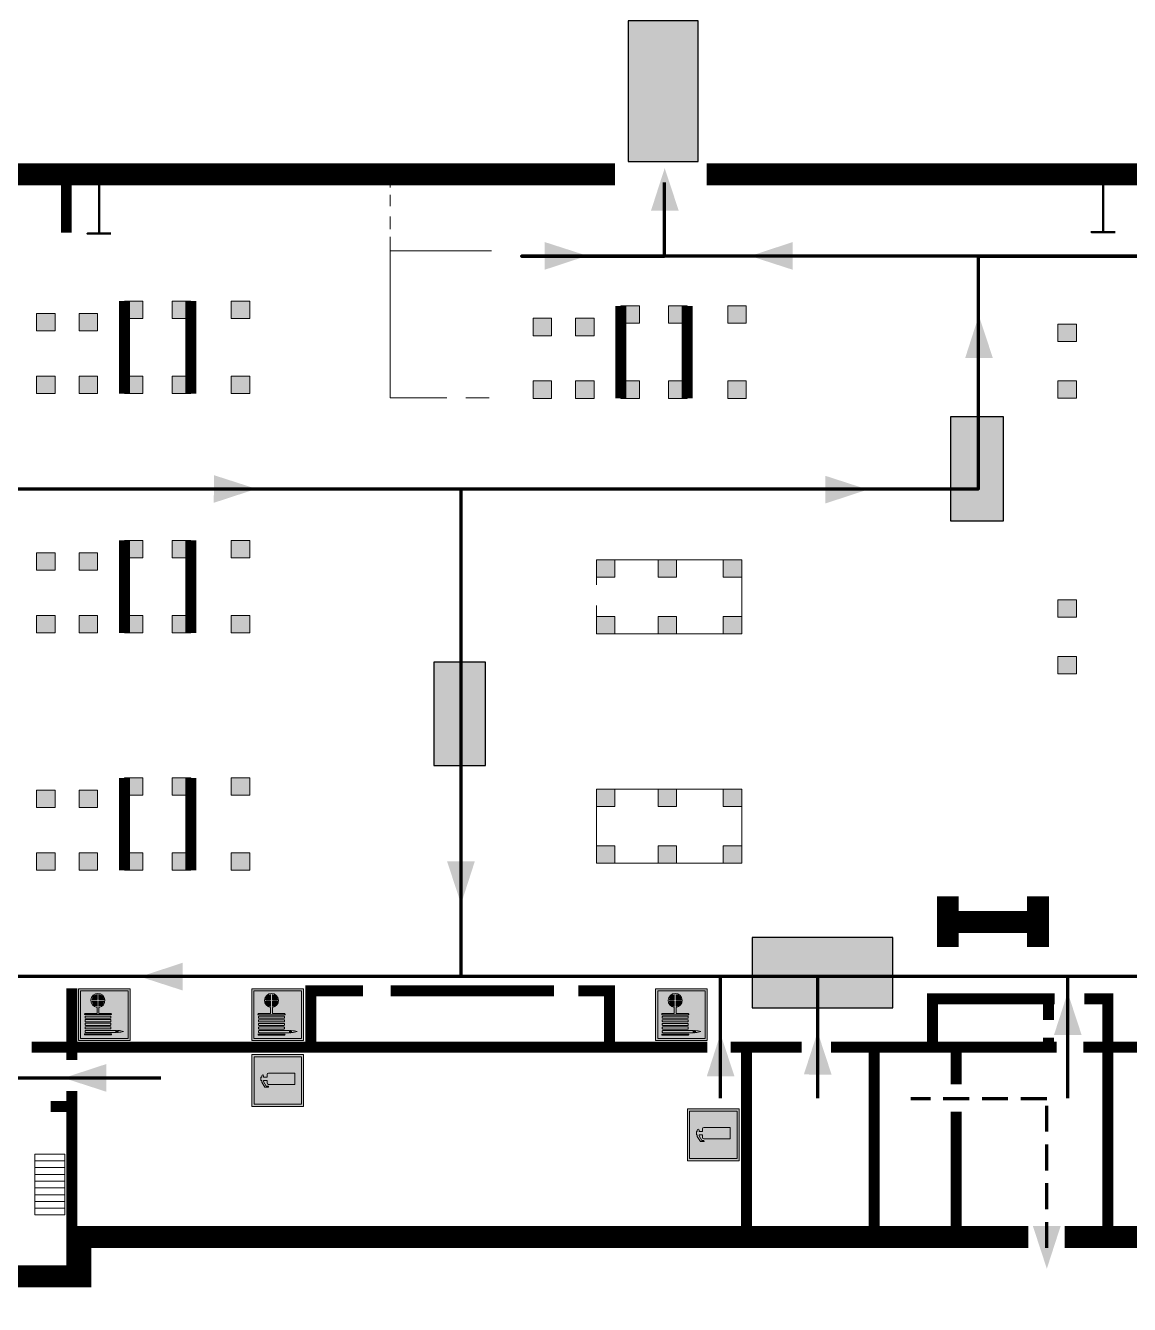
# Model space of a CAD drawing. Header units: millimetres. Extents: x 13114 to 67229, y 22859 to 38520.
# Drawn here: x 27822.2 to 27993, y 25499.8 to 25697.7 of the extents above; entities that cross this region are included whole.
import ezdxf

# ---------------------------------------------------------------- set-up
doc = ezdxf.new("R2010")
doc.units = ezdxf.units.MM
doc.linetypes.add('{ Wide Dash }', pattern=[12, 4, -2, 4, -2])
doc.layers.add('План_Штампы', color=7, linetype='Continuous')

# ---------------------------------------------------------------- blocks, each defined once
blk = doc.blocks.new('A$C32E8229D')
at = {"true_color": 0xffffff}
blk.add_hatch(color=7, dxfattribs=at).paths.add_polyline_path([(0, 0), (0, -8), (16, -8), (16, 0)])
h = blk.add_hatch(color=126)
h.paths.add_polyline_path([(0.2, -0.2), (15.8, -0.2), (15.8, -7.8), (0.2, -7.8)])
h.paths.add_polyline_path([(13.49, -2.05), (12.08, -2.05), (11.37, -2.63, 0.162397), (11.29, -2.84), (11.29, -3.63), (10.35, -3.63), (10.35, -4.05), (11.68, -4.05), (11.68, -3.48), (12.26, -4.28), (11.29, -5.1), (11.29, -6.78), (11.85, -6.78), (11.85, -5.44), (12.8, -4.64), (12.8, -5.94), (14.46, -5.94), (14.46, -5.39), (13.45, -5.39), (13.45, -3.97), (12.46, -2.59), (13.15, -2.59), (13.69, -3.34), (14.18, -3)], flags=16)
h.paths.add_polyline_path([(10.74, -1.82, 1), (11.8, -1.82, 1)], flags=16)
h.paths.add_polyline_path([(9.39, -3.59), (5.99, -3.59), (6.56, -3.03), (5.91, -3.03), (5.1, -3.83), (5.91, -4.64), (6.56, -4.64), (5.99, -4.09), (9.39, -4.09)], flags=16)
h.paths.add_polyline_path([(4.29, -1.08), (1.72, -1.08), (1.72, -6.6), (4.29, -6.6)], flags=16)
at = {"color": 126}
blk.add_lwpolyline([(16, -8), (0, -8), (0, 0), (16, 0)], close=True, dxfattribs=at)
blk = doc.blocks.new('A$C7B4425F7')
at = {"true_color": 0xffffff}
blk.add_hatch(color=7, dxfattribs=at).paths.add_polyline_path([(0, 0), (-16, 0), (-16, -8), (0, -8)])
h = blk.add_hatch(color=126)
h.paths.add_polyline_path([(-0.2, -0.2), (-15.8, -0.2), (-15.8, -7.8), (-0.2, -7.8)])
h.paths.add_polyline_path([(-11.76, -2.03), (-11.76, -3.66), (-11.17, -3.66, -0.568275), (-11.17, -6.18), (-12.58, -6.18), (-12.58, -2.03)], flags=16)
h.paths.add_polyline_path([(-13.33, -4.12, -0.495768), (-13.59, -6.18), (-15.03, -6.18), (-15.03, -2.03), (-13.59, -2.03, -0.487973)], flags=16)
h.paths.add_polyline_path([(-10.25, -2.03), (-9.48, -2.03), (-9.48, -6.18), (-10.25, -6.18)], flags=16)
h.paths.add_polyline_path([(-13.84, -3.69), (-14.24, -3.69), (-14.24, -3.03), (-13.9, -3.03, -0.692621)], flags=0)
h.paths.add_polyline_path([(-9.15, -2.03), (-8.4, -2.03), (-8.04, -3.07), (-7.68, -2.03), (-6.93, -2.03), (-7.64, -4.1), (-6.93, -6.18), (-7.68, -6.18), (-8.04, -5.14), (-8.4, -6.18), (-9.15, -6.18), (-8.44, -4.1)], flags=16)
h.paths.add_polyline_path([(-11.76, -4.46), (-11.42, -4.46, -0.692621), (-11.36, -5.12), (-11.76, -5.12)], flags=0)
h.paths.add_polyline_path([(-13.9, -5.2), (-14.24, -5.2), (-14.24, -4.55), (-13.84, -4.55, -0.708038)], flags=0)
edge = h.paths.add_edge_path(flags=16)
edge.add_ellipse((-5.51, -4.08), major_axis=(0, 2.05), ratio=0.586184, start_angle=0, end_angle=360)
edge = h.paths.add_edge_path(flags=0)
edge.add_ellipse((-5.51, -4.08), major_axis=(0, 1.14), ratio=0.454828, start_angle=0, end_angle=360)
h.paths.add_polyline_path([(-4.13, -4.96, 0.377264), (-3.48, -4.52, 0.0555), (-3.16, -2.03), (-1.66, -2.03), (-1.66, -4.96), (-0.96, -4.96), (-0.96, -7.01), (-1.75, -7.01), (-1.75, -6.18), (-3.3, -6.18), (-3.3, -7.02), (-4.13, -7.02)], flags=16)
h.paths.add_polyline_path([(-2.73, -2.91), (-2.28, -2.91), (-2.28, -4.96), (-3.05, -4.96, 0.079136)], flags=0)
at = {"color": 126}
blk.add_lwpolyline([(-16, -8), (0, -8), (0, 0), (-16, 0)], close=True, dxfattribs=at)
blk = doc.blocks.new('A$C3AD82952')
at = {"true_color": 0xf5f5ff}
h = blk.add_hatch(color=7, dxfattribs=at)
h.dxf.hatch_style = 1
h.paths.add_polyline_path([(8.21, 8.73, 0.414214), (7.89, 9.05), (7.22, 9.05), (7.22, 9.92), (7.59, 9.92, 1), (7.57, 10.36), (7.22, 10.36), (7.22, 10.6), (6.43, 10.6), (6.43, 10.36), (6.01, 10.36), (4.74, 9.59), (4.74, 8.69), (4.98, 8.73), (4.98, 9.26), (6.12, 9.91), (6.43, 9.91), (6.43, 9.05), (5.76, 9.05, 0.414214), (5.44, 8.73), (5.44, 2.2), (8.21, 2.2)], flags=0)
h.paths.add_polyline_path([(12.8, 12.8), (0, 12.8), (0, 0), (12.8, 0)])
h.paths.add_polyline_path([(0.51, 12.29), (12.29, 12.29), (12.29, 0.51), (0.51, 0.51)], flags=16)
h.paths.add_polyline_path([(4.74, 9.59), (6.01, 10.36), (6.43, 10.36), (6.43, 10.6), (7.22, 10.6), (7.22, 10.36), (7.59, 10.36, -0.94586), (7.59, 9.92), (7.22, 9.92), (7.22, 9.05), (7.89, 9.05, -0.414214), (8.21, 8.73), (8.21, 2.2), (5.44, 2.2), (5.44, 8.73, -0.414214), (5.76, 9.05), (6.43, 9.05), (6.43, 9.91), (6.12, 9.91), (4.98, 9.26), (4.98, 8.73), (4.74, 8.69)], flags=0)
h = blk.add_hatch(color=242)
h.dxf.hatch_style = 1
h.paths.add_polyline_path([(12.29, 12.29), (0.51, 12.29), (0.51, 0.51), (12.29, 0.51)])
h.paths.add_polyline_path([(4.74, 8.69), (4.74, 9.59), (6.01, 10.36), (6.43, 10.36), (6.43, 10.6), (7.22, 10.6), (7.22, 10.36), (7.59, 10.36, -0.94586), (7.59, 9.92), (7.22, 9.92), (7.22, 9.05), (7.89, 9.05, -0.414214), (8.21, 8.73), (8.21, 2.2), (5.44, 2.2), (5.44, 8.73, -0.414214), (5.76, 9.05), (6.43, 9.05), (6.43, 9.91), (6.12, 9.91), (4.98, 9.26), (4.98, 8.73)], flags=16)
h = blk.add_hatch(color=7, dxfattribs=at)
h.dxf.hatch_style = 1
h.paths.add_polyline_path([(8.21, 8.73, 0.414214), (7.89, 9.05), (7.22, 9.05), (7.22, 9.92), (7.59, 9.92, 1), (7.57, 10.36), (7.22, 10.36), (7.22, 10.6), (6.43, 10.6), (6.43, 10.36), (6.01, 10.36), (4.74, 9.59), (4.74, 8.69), (4.98, 8.73), (4.98, 9.26), (6.12, 9.91), (6.43, 9.91), (6.43, 9.05), (5.76, 9.05, 0.414214), (5.44, 8.73), (5.44, 2.2), (8.21, 2.2)])
at = {"color": 242, "lineweight": 5}
for p, q in [((0, 0), (0, 12.8)), ((0, 12.8), (12.8, 12.8)), ((12.8, 0), (12.8, 12.8)), ((6.01, 10.36), (4.74, 9.59)), ((4.74, 9.59), (4.74, 8.69)), ((4.98, 9.26), (6.12, 9.91)), ((6.01, 10.36), (6.43, 10.36)), ((6.12, 9.91), (6.43, 9.91)), ((7.22, 10.6), (6.43, 10.6)), ((6.43, 10.6), (6.43, 10.36)), ((6.43, 9.91), (6.43, 9.05)), ((7.22, 10.36), (7.22, 10.6)), ((7.59, 10.36), (7.22, 10.36)), ((7.22, 9.05), (7.22, 9.92)), ((7.59, 9.92), (7.22, 9.92)), ((4.74, 8.69), (4.98, 8.73)), ((4.98, 8.73), (4.98, 9.26)), ((5.44, 2.2), (5.44, 8.73)), ((5.76, 9.05), (6.43, 9.05)), ((7.89, 9.05), (7.22, 9.05)), ((8.21, 2.2), (8.21, 8.73)), ((0, 0), (12.8, 0)), ((5.44, 2.2), (8.21, 2.2))]:
    blk.add_line(p, q, dxfattribs=at)
blk.add_lwpolyline([(0.51, 12.29), (12.29, 12.29), (12.29, 0.51), (0.51, 0.51)], close=True, dxfattribs=at)
for centre, radius, start, end in [((7.58, 10.14), 0.223, 273.1875, 86.8125), ((5.76, 8.73), 0.32, 90, 180), ((7.89, 8.73), 0.32, 0, 90)]:
    blk.add_arc(centre, radius, start, end, dxfattribs=at)
blk = doc.blocks.new('A$C37112FD5')
at = {"true_color": 0xf5f5ff}
h = blk.add_hatch(color=7, dxfattribs=at)
h.dxf.hatch_style = 1
h.paths.add_polyline_path([(12.8, -7.4), (0, -7.4), (0, -20.2), (12.8, -20.2)])
h.paths.add_polyline_path([(12.29, -7.91), (12.29, -19.69), (0.51, -19.69), (0.51, -7.91)], flags=16)
h.paths.add_polyline_path([(4.98, -9.04, -0.42597), (5.17, -9.22), (5.17, -12.25), (5.17, -15.29, -0.432244), (4.98, -15.47), (4.83, -15.47, -0.42597), (4.64, -15.29), (4.64, -12.25), (4.64, -9.22, -0.432244), (4.83, -9.04)], flags=0)
h.paths.add_polyline_path([(4.28, -9.22), (4.28, -12.25), (4.28, -15.29, -0.432244), (4.09, -15.47), (3.94, -15.47, -0.42597), (3.75, -15.29), (3.75, -12.25), (3.75, -9.22, -0.432244), (3.94, -9.04), (4.09, -9.04, -0.42597)], flags=0)
h.paths.add_polyline_path([(5.72, -9.04), (5.87, -9.04, -0.42597), (6.06, -9.22), (6.06, -12.25), (6.06, -15.29, -0.432244), (5.87, -15.47), (5.72, -15.47, -0.42597), (5.53, -15.29), (5.53, -12.25), (5.53, -9.22, -0.432244)], flags=0)
h.paths.add_polyline_path([(6.42, -8.9), (6.5, -8.9, -0.42597), (6.69, -9.08), (6.69, -12.03), (8.21, -12.03, -15.824349), (8.21, -12.47), (6.69, -12.47), (6.69, -15.42, -0.432244), (6.5, -15.6), (6.42, -15.6)], flags=0)
h.paths.add_polyline_path([(3.39, -9.22), (3.39, -12.25), (3.39, -15.29, -0.432244), (3.2, -15.47), (3.05, -15.47, -0.42597), (2.85, -15.29), (2.85, -12.25), (2.85, -9.22, -0.432244), (3.05, -9.04), (3.2, -9.04, -0.42597)], flags=0)
h.paths.add_polyline_path([(2.5, -9.22), (2.5, -16.71), (1.96, -16.71), (1.96, -9.22, -0.432244), (2.15, -9.04), (2.31, -9.04, -0.42597)], flags=0)
h.paths.add_polyline_path([(1.61, -8.9), (1.61, -15.6), (1.57, -15.6, -0.42597), (1.37, -15.42), (1.37, -12.03), (1.37, -9.09, -0.432244), (1.57, -8.9)], flags=0)
h.paths.add_polyline_path([(9.76, -10.81), (9.76, -12.03), (8.49, -12.03, -0.336371)], flags=0)
h.paths.add_polyline_path([(8.49, -12.47), (9.76, -12.47), (9.76, -13.7, -0.336371)], flags=0)
h.paths.add_polyline_path([(10.11, -10.81, -0.336371), (11.38, -12.03), (10.11, -12.03)], flags=0)
h.paths.add_polyline_path([(10.11, -12.47), (11.38, -12.47, -0.336371), (10.11, -13.7)], flags=0)
h.paths.add_polyline_path([(2.5, -16.84), (2.5, -17.05), (1.97, -17.05), (1.97, -16.84)], flags=0)
h.paths.add_polyline_path([(2.5, -17.24, -0.033778), (2.24, -18.6, -0.033778), (1.97, -17.24)], flags=0)
h = blk.add_hatch(color=242)
h.dxf.hatch_style = 1
h.paths.add_polyline_path([(12.29, -7.91), (0.51, -7.91), (0.51, -19.69), (12.29, -19.69)])
h.paths.add_polyline_path([(6.42, -15.6), (6.42, -8.9), (6.5, -8.9, -0.42597), (6.69, -9.08), (6.69, -12.03), (8.21, -12.03, -15.824349), (8.21, -12.47), (6.69, -12.47), (6.69, -15.42, -0.432244), (6.5, -15.6)], flags=16)
h.paths.add_polyline_path([(5.87, -15.47), (5.72, -15.47, -0.42597), (5.53, -15.29), (5.53, -12.25), (5.53, -9.22, -0.432244), (5.72, -9.04), (5.87, -9.04, -0.42597), (6.06, -9.22), (6.06, -12.25), (6.06, -15.29, -0.432244)], flags=16)
h.paths.add_polyline_path([(4.98, -15.47), (4.83, -15.47, -0.42597), (4.64, -15.29), (4.64, -12.25), (4.64, -9.22, -0.432244), (4.83, -9.04), (4.98, -9.04, -0.42597), (5.17, -9.22), (5.17, -12.25), (5.17, -15.29, -0.432244)], flags=16)
h.paths.add_polyline_path([(4.09, -15.47), (3.94, -15.47, -0.42597), (3.75, -15.29), (3.75, -12.25), (3.75, -9.22, -0.432244), (3.94, -9.04), (4.09, -9.04, -0.42597), (4.28, -9.22), (4.28, -12.25), (4.28, -15.29, -0.432244)], flags=16)
h.paths.add_polyline_path([(3.2, -15.47), (3.05, -15.47, -0.42597), (2.85, -15.29), (2.85, -12.25), (2.85, -9.22, -0.432244), (3.05, -9.04), (3.2, -9.04, -0.42597), (3.39, -9.22), (3.39, -12.25), (3.39, -15.29, -0.432244)], flags=16)
h.paths.add_polyline_path([(2.5, -17.05), (1.97, -17.05), (1.97, -16.84), (2.5, -16.84)], flags=16)
h.paths.add_polyline_path([(2.5, -17.24, -0.033778), (2.24, -18.6, -0.033778), (1.97, -17.24)], flags=16)
h.paths.add_polyline_path([(2.5, -16.71), (1.96, -16.71), (1.96, -9.22, -0.432244), (2.15, -9.04), (2.31, -9.04, -0.42597), (2.5, -9.22)], flags=16)
h.paths.add_polyline_path([(1.61, -15.6), (1.57, -15.6, -0.42597), (1.37, -15.42), (1.37, -12.03), (1.37, -9.09, -0.432244), (1.57, -8.9), (1.61, -8.9)], flags=16)
h.paths.add_polyline_path([(8.49, -12.47), (9.76, -12.47), (9.76, -13.7, -0.336371)], flags=0)
h.paths.add_polyline_path([(10.11, -13.7), (10.11, -12.47), (11.38, -12.47, -0.336371)], flags=0)
h.paths.add_polyline_path([(8.49, -12.03, -0.336371), (9.76, -10.81), (9.76, -12.03)], flags=0)
h.paths.add_polyline_path([(10.11, -12.03), (10.11, -10.81, -0.336371), (11.38, -12.03)], flags=0)
h = blk.add_hatch(color=7, dxfattribs=at)
h.dxf.hatch_style = 1
h.paths.add_polyline_path([(1.61, -8.9), (1.57, -8.9, 0.432244), (1.37, -9.09), (1.37, -12.03), (1.37, -15.42, 0.42597), (1.57, -15.6), (1.61, -15.6)])
h.paths.add_polyline_path([(2.5, -9.22, 0.42597), (2.31, -9.04), (2.15, -9.04, 0.432244), (1.96, -9.22), (1.96, -16.71), (2.5, -16.71)])
h.paths.add_polyline_path([(2.5, -16.84), (1.97, -16.84), (1.97, -17.05), (2.5, -17.05)])
h.paths.add_polyline_path([(2.5, -17.24), (1.97, -17.24, 0.033778), (2.24, -18.6, 0.033778)])
h.paths.add_polyline_path([(3.39, -12.25), (3.39, -9.22, 0.42597), (3.2, -9.04), (3.05, -9.04, 0.432244), (2.85, -9.22), (2.85, -12.25), (2.85, -15.29, 0.42597), (3.05, -15.47), (3.2, -15.47, 0.432244), (3.39, -15.29)])
h.paths.add_polyline_path([(4.28, -12.25), (4.28, -9.22, 0.42597), (4.09, -9.04), (3.94, -9.04, 0.432244), (3.75, -9.22), (3.75, -12.25), (3.75, -15.29, 0.42597), (3.94, -15.47), (4.09, -15.47, 0.432244), (4.28, -15.29)])
h.paths.add_polyline_path([(5.17, -12.25), (5.17, -9.22, 0.42597), (4.98, -9.04), (4.83, -9.04, 0.432244), (4.64, -9.22), (4.64, -12.25), (4.64, -15.29, 0.42597), (4.83, -15.47), (4.98, -15.47, 0.432244), (5.17, -15.29)])
h.paths.add_polyline_path([(6.06, -12.25), (6.06, -9.22, 0.42597), (5.87, -9.04), (5.72, -9.04, 0.432244), (5.53, -9.22), (5.53, -12.25), (5.53, -15.29, 0.42597), (5.72, -15.47), (5.87, -15.47, 0.432244), (6.06, -15.29)])
h.paths.add_polyline_path([(6.69, -12.47), (8.21, -12.47, 15.824349), (8.21, -12.03), (6.69, -12.03), (6.69, -9.08, 0.42597), (6.5, -8.9), (6.42, -8.9), (6.42, -15.6), (6.5, -15.6, 0.432244), (6.69, -15.42)])
h.paths.add_polyline_path([(8.49, -12.47), (9.76, -12.47), (9.76, -13.7, -0.336371)], flags=16)
h.paths.add_polyline_path([(8.49, -12.03, -0.336371), (9.76, -10.81), (9.76, -12.03)], flags=16)
h.paths.add_polyline_path([(10.11, -12.47), (11.38, -12.47, -0.336371), (10.11, -13.7)], flags=16)
h.paths.add_polyline_path([(10.11, -12.03), (10.11, -10.81, -0.336371), (11.38, -12.03)], flags=16)
h = blk.add_hatch(color=242)
h.dxf.hatch_style = 1
h.paths.add_polyline_path([(9.76, -10.81, 0.336371), (8.49, -12.03), (9.76, -12.03)])
h.paths.add_polyline_path([(10.11, -10.81), (10.11, -12.03), (11.38, -12.03, 0.336371)])
h.paths.add_polyline_path([(11.38, -12.47), (10.11, -12.47), (10.11, -13.7, 0.336371)])
h.paths.add_polyline_path([(9.76, -12.47), (8.49, -12.47, 0.336371), (9.76, -13.7)])
at = {"color": 242, "lineweight": 5}
for p, q in [((0, -20.2), (0, -7.4)), ((0, -7.4), (12.8, -7.4)), ((1.37, -12.03), (1.37, -9.08)), ((1.57, -8.9), (1.61, -8.9)), ((1.61, -8.9), (1.61, -15.6)), ((1.96, -16.71), (1.96, -9.22)), ((2.15, -9.04), (2.31, -9.04)), ((2.5, -16.71), (2.5, -9.22)), ((2.85, -12.25), (2.85, -9.22)), ((3.05, -9.04), (3.2, -9.04)), ((3.39, -12.25), (3.39, -9.22)), ((3.75, -12.25), (3.75, -9.22)), ((3.94, -9.04), (4.09, -9.04)), ((4.28, -12.25), (4.28, -9.22)), ((4.64, -12.25), (4.64, -9.22)), ((4.83, -9.04), (4.98, -9.04)), ((5.17, -12.25), (5.17, -9.22)), ((5.53, -12.25), (5.53, -9.22)), ((5.72, -9.04), (5.87, -9.04)), ((6.06, -12.25), (6.06, -9.22)), ((6.42, -8.9), (6.42, -15.6)), ((6.5, -8.9), (6.42, -8.9)), ((6.69, -12.03), (6.69, -9.08)), ((12.8, -20.2), (12.8, -7.4)), ((1.37, -12.03), (1.37, -15.42)), ((2.85, -12.25), (2.85, -15.29)), ((3.39, -12.25), (3.39, -15.29)), ((3.75, -12.25), (3.75, -15.29)), ((4.28, -12.25), (4.28, -15.29)), ((4.64, -12.25), (4.64, -15.29)), ((5.17, -12.25), (5.17, -15.29)), ((5.53, -12.25), (5.53, -15.29)), ((6.06, -12.25), (6.06, -15.29)), ((8.21, -12.03), (6.69, -12.03)), ((8.21, -12.47), (6.69, -12.47)), ((6.69, -12.47), (6.69, -15.42)), ((9.76, -12.03), (8.49, -12.03)), ((9.76, -12.47), (8.49, -12.47)), ((9.76, -10.81), (9.76, -12.03)), ((9.76, -12.47), (9.76, -13.7)), ((10.11, -10.81), (10.11, -12.03)), ((11.38, -12.03), (10.11, -12.03)), ((11.38, -12.47), (10.11, -12.47)), ((10.11, -12.47), (10.11, -13.7)), ((1.57, -15.6), (1.61, -15.6)), ((3.05, -15.47), (3.2, -15.47)), ((3.94, -15.47), (4.09, -15.47)), ((4.83, -15.47), (4.98, -15.47)), ((5.72, -15.47), (5.87, -15.47)), ((6.42, -15.6), (6.5, -15.6)), ((1.96, -16.71), (2.5, -16.71)), ((1.97, -16.84), (2.5, -16.84)), ((1.97, -17.05), (1.97, -16.84)), ((2.5, -17.05), (1.97, -17.05)), ((1.97, -17.24), (2.5, -17.24)), ((2.5, -16.84), (2.5, -17.05)), ((0, -20.2), (12.8, -20.2))]:
    blk.add_line(p, q, dxfattribs=at)
blk.add_lwpolyline([(0.51, -7.91), (12.29, -7.91), (12.29, -19.69), (0.51, -19.69)], close=True, dxfattribs=at)
for centre, radius, start, end in [((1.56, -9.09), 0.182, 87.1027, 180.6071), ((2.15, -9.22), 0.182, 87.1027, 180.6071), ((2.32, -9.22), 0.182, 359.3929, 92.8973), ((3.04, -9.22), 0.182, 87.1027, 180.6071), ((3.21, -9.22), 0.182, 359.3929, 92.8973), ((3.93, -9.22), 0.182, 87.1027, 180.6071), ((4.1, -9.22), 0.182, 359.3929, 92.8973), ((4.82, -9.22), 0.182, 87.1027, 180.6071), ((4.99, -9.22), 0.182, 359.3929, 92.8973), ((5.71, -9.22), 0.182, 87.1027, 180.6071), ((5.88, -9.22), 0.182, 359.3929, 92.8973), ((6.51, -9.09), 0.182, 359.3929, 92.8973), ((9.93, -12.25), 1.74, 187.2319, 172.7681), ((9.93, -12.25), 1.46, 96.9927, 171.3585), ((9.93, -12.25), 1.46, 188.6415, 263.0073), ((9.93, -12.25), 1.46, 8.6415, 83.0073), ((9.93, -12.25), 1.46, 276.9927, 351.3585), ((1.56, -15.42), 0.182, 179.3929, 272.8973), ((3.04, -15.29), 0.182, 179.3929, 272.8973), ((3.21, -15.29), 0.182, 267.1027, 0.6071), ((3.93, -15.29), 0.182, 179.3929, 272.8973), ((4.1, -15.29), 0.182, 267.1027, 0.6071), ((4.82, -15.29), 0.182, 179.3929, 272.8973), ((4.99, -15.29), 0.182, 267.1027, 0.6071), ((5.71, -15.29), 0.182, 179.3929, 272.8973), ((5.88, -15.29), 0.182, 267.1027, 0.6071), ((6.51, -15.42), 0.182, 267.1027, 0.6071), ((12.17, -15.98), 10.27, 187.041, 194.7793), ((-7.7, -15.98), 10.27, 345.2207, 352.959)]:
    blk.add_arc(centre, radius, start, end, dxfattribs=at)

msp = doc.modelspace()

# ---------------------------------------------------------------- hatches: boundary and pattern name
at = {"lineweight": 0}
h = msp.add_hatch(color=256, dxfattribs=at)
h.dxf.hatch_style = 1
h.paths.add_polyline_path([(27840.33, 25655.03), (27837.46, 25655.03), (27837.46, 25652.34), (27840.33, 25652.34)])
h = msp.add_hatch(color=256, dxfattribs=at)
h.dxf.hatch_style = 1
h.paths.add_polyline_path([(27847.72, 25655.03), (27844.85, 25655.03), (27844.85, 25652.34), (27847.72, 25652.34)])
h = msp.add_hatch(color=256, dxfattribs=at)
h.dxf.hatch_style = 1
h.paths.add_polyline_path([(27856.85, 25655.03), (27853.99, 25655.03), (27853.99, 25652.34), (27856.85, 25652.34)])
h = msp.add_hatch(color=256, dxfattribs=at)
h.dxf.hatch_style = 1
h.paths.add_polyline_path([(27917.15, 25654.28), (27914.29, 25654.28), (27914.29, 25651.6), (27917.15, 25651.6)])
h = msp.add_hatch(color=256, dxfattribs=at)
h.dxf.hatch_style = 1
h.paths.add_polyline_path([(27924.54, 25654.28), (27921.67, 25654.28), (27921.67, 25651.6), (27924.54, 25651.6)])
h = msp.add_hatch(color=256, dxfattribs=at)
h.dxf.hatch_style = 1
h.paths.add_polyline_path([(27933.68, 25654.28), (27930.81, 25654.28), (27930.81, 25651.6), (27933.68, 25651.6)])
h = msp.add_hatch(color=256, dxfattribs=at)
h.dxf.hatch_style = 1
h.paths.add_polyline_path([(27826.73, 25653.11), (27823.87, 25653.11), (27823.87, 25650.42), (27826.73, 25650.42)])
h = msp.add_hatch(color=256, dxfattribs=at)
h.dxf.hatch_style = 1
h.paths.add_polyline_path([(27833.3, 25653.11), (27830.43, 25653.11), (27830.43, 25650.42), (27833.3, 25650.42)])
h = msp.add_hatch(color=256, dxfattribs=at)
h.dxf.hatch_style = 1
h.paths.add_polyline_path([(27903.56, 25652.37), (27900.69, 25652.37), (27900.69, 25649.68), (27903.56, 25649.68)])
h = msp.add_hatch(color=256, dxfattribs=at)
h.dxf.hatch_style = 1
h.paths.add_polyline_path([(27910.12, 25652.37), (27907.26, 25652.37), (27907.26, 25649.68), (27910.12, 25649.68)])
h = msp.add_hatch(color=256, dxfattribs=at)
h.dxf.hatch_style = 1
h.paths.add_polyline_path([(27984.77, 25651.47), (27981.91, 25651.47), (27981.91, 25648.78), (27984.77, 25648.78)])
h = msp.add_hatch(color=256, dxfattribs=at)
h.dxf.hatch_style = 1
h.paths.add_polyline_path([(27826.73, 25643.41), (27823.87, 25643.41), (27823.87, 25640.73), (27826.73, 25640.73)])
h = msp.add_hatch(color=256, dxfattribs=at)
h.dxf.hatch_style = 1
h.paths.add_polyline_path([(27833.3, 25643.41), (27830.43, 25643.41), (27830.43, 25640.73), (27833.3, 25640.73)])
h = msp.add_hatch(color=256, dxfattribs=at)
h.dxf.hatch_style = 1
h.paths.add_polyline_path([(27840.33, 25643.41), (27837.46, 25643.41), (27837.46, 25640.73), (27840.33, 25640.73)])
h = msp.add_hatch(color=256, dxfattribs=at)
h.dxf.hatch_style = 1
h.paths.add_polyline_path([(27847.72, 25643.41), (27844.85, 25643.41), (27844.85, 25640.73), (27847.72, 25640.73)])
h = msp.add_hatch(color=256, dxfattribs=at)
h.dxf.hatch_style = 1
h.paths.add_polyline_path([(27856.85, 25643.41), (27853.99, 25643.41), (27853.99, 25640.73), (27856.85, 25640.73)])
h = msp.add_hatch(color=256, dxfattribs=at)
h.dxf.hatch_style = 1
h.paths.add_polyline_path([(27903.56, 25642.67), (27900.69, 25642.67), (27900.69, 25639.98), (27903.56, 25639.98)])
h = msp.add_hatch(color=256, dxfattribs=at)
h.dxf.hatch_style = 1
h.paths.add_polyline_path([(27910.12, 25642.67), (27907.26, 25642.67), (27907.26, 25639.98), (27910.12, 25639.98)])
h = msp.add_hatch(color=256, dxfattribs=at)
h.dxf.hatch_style = 1
h.paths.add_polyline_path([(27917.15, 25642.67), (27914.29, 25642.67), (27914.29, 25639.98), (27917.15, 25639.98)])
h = msp.add_hatch(color=256, dxfattribs=at)
h.dxf.hatch_style = 1
h.paths.add_polyline_path([(27924.54, 25642.67), (27921.67, 25642.67), (27921.67, 25639.98), (27924.54, 25639.98)])
h = msp.add_hatch(color=256, dxfattribs=at)
h.dxf.hatch_style = 1
h.paths.add_polyline_path([(27933.68, 25642.67), (27930.81, 25642.67), (27930.81, 25639.98), (27933.68, 25639.98)])
h = msp.add_hatch(color=256, dxfattribs=at)
h.dxf.hatch_style = 1
h.paths.add_polyline_path([(27984.77, 25642.69), (27981.91, 25642.69), (27981.91, 25640), (27984.77, 25640)])
h = msp.add_hatch(color=256, dxfattribs=at)
h.dxf.hatch_style = 1
h.paths.add_polyline_path([(27840.33, 25618), (27837.46, 25618), (27837.46, 25615.31), (27840.33, 25615.31)])
h = msp.add_hatch(color=256, dxfattribs=at)
h.dxf.hatch_style = 1
h.paths.add_polyline_path([(27847.72, 25618), (27844.85, 25618), (27844.85, 25615.31), (27847.72, 25615.31)])
h = msp.add_hatch(color=256, dxfattribs=at)
h.dxf.hatch_style = 1
h.paths.add_polyline_path([(27856.85, 25618), (27853.99, 25618), (27853.99, 25615.31), (27856.85, 25615.31)])
h = msp.add_hatch(color=256, dxfattribs=at)
h.dxf.hatch_style = 1
h.paths.add_polyline_path([(27826.73, 25616.08), (27823.87, 25616.08), (27823.87, 25613.4), (27826.73, 25613.4)])
h = msp.add_hatch(color=256, dxfattribs=at)
h.dxf.hatch_style = 1
h.paths.add_polyline_path([(27833.3, 25616.08), (27830.43, 25616.08), (27830.43, 25613.4), (27833.3, 25613.4)])
h = msp.add_hatch(color=256, dxfattribs=at)
h.dxf.hatch_style = 1
h.paths.add_polyline_path([(27913.35, 25615.01), (27910.48, 25615.01), (27910.48, 25612.33), (27913.35, 25612.33)])
h = msp.add_hatch(color=256, dxfattribs=at)
h.dxf.hatch_style = 1
h.paths.add_polyline_path([(27922.91, 25615.01), (27920.04, 25615.01), (27920.04, 25612.33), (27922.91, 25612.33)])
h = msp.add_hatch(color=256, dxfattribs=at)
h.dxf.hatch_style = 1
h.paths.add_polyline_path([(27932.99, 25615.01), (27930.12, 25615.01), (27930.12, 25612.33), (27932.99, 25612.33)])
h = msp.add_hatch(color=256, dxfattribs=at)
h.dxf.hatch_style = 1
h.paths.add_polyline_path([(27984.77, 25608.82), (27981.91, 25608.82), (27981.91, 25606.13), (27984.77, 25606.13)])
h = msp.add_hatch(color=256, dxfattribs=at)
h.dxf.hatch_style = 1
h.paths.add_polyline_path([(27826.73, 25606.38), (27823.87, 25606.38), (27823.87, 25603.7), (27826.73, 25603.7)])
h = msp.add_hatch(color=256, dxfattribs=at)
h.dxf.hatch_style = 1
h.paths.add_polyline_path([(27833.3, 25606.38), (27830.43, 25606.38), (27830.43, 25603.7), (27833.3, 25603.7)])
h = msp.add_hatch(color=256, dxfattribs=at)
h.dxf.hatch_style = 1
h.paths.add_polyline_path([(27840.33, 25606.38), (27837.46, 25606.38), (27837.46, 25603.7), (27840.33, 25603.7)])
h = msp.add_hatch(color=256, dxfattribs=at)
h.dxf.hatch_style = 1
h.paths.add_polyline_path([(27847.72, 25606.38), (27844.85, 25606.38), (27844.85, 25603.7), (27847.72, 25603.7)])
h = msp.add_hatch(color=256, dxfattribs=at)
h.dxf.hatch_style = 1
h.paths.add_polyline_path([(27856.85, 25606.38), (27853.99, 25606.38), (27853.99, 25603.7), (27856.85, 25603.7)])
h = msp.add_hatch(color=256, dxfattribs=at)
h.dxf.hatch_style = 1
h.paths.add_polyline_path([(27913.35, 25606.23), (27910.48, 25606.23), (27910.48, 25603.55), (27913.35, 25603.55)])
h = msp.add_hatch(color=256, dxfattribs=at)
h.dxf.hatch_style = 1
h.paths.add_polyline_path([(27922.91, 25606.23), (27920.04, 25606.23), (27920.04, 25603.55), (27922.91, 25603.55)])
h = msp.add_hatch(color=256, dxfattribs=at)
h.dxf.hatch_style = 1
h.paths.add_polyline_path([(27932.99, 25606.23), (27930.12, 25606.23), (27930.12, 25603.55), (27932.99, 25603.55)])
h = msp.add_hatch(color=256, dxfattribs=at)
h.dxf.hatch_style = 1
h.paths.add_polyline_path([(27984.77, 25600.04), (27981.91, 25600.04), (27981.91, 25597.35), (27984.77, 25597.35)])
h = msp.add_hatch(color=256, dxfattribs=at)
h.dxf.hatch_style = 1
h.paths.add_polyline_path([(27840.33, 25581.26), (27837.46, 25581.26), (27837.46, 25578.58), (27840.33, 25578.58)])
h = msp.add_hatch(color=256, dxfattribs=at)
h.dxf.hatch_style = 1
h.paths.add_polyline_path([(27847.72, 25581.26), (27844.85, 25581.26), (27844.85, 25578.58), (27847.72, 25578.58)])
h = msp.add_hatch(color=256, dxfattribs=at)
h.dxf.hatch_style = 1
h.paths.add_polyline_path([(27856.85, 25581.26), (27853.99, 25581.26), (27853.99, 25578.58), (27856.85, 25578.58)])
h = msp.add_hatch(color=256, dxfattribs=at)
h.dxf.hatch_style = 1
h.paths.add_polyline_path([(27826.73, 25579.35), (27823.87, 25579.35), (27823.87, 25576.66), (27826.73, 25576.66)])
h = msp.add_hatch(color=256, dxfattribs=at)
h.dxf.hatch_style = 1
h.paths.add_polyline_path([(27833.3, 25579.35), (27830.43, 25579.35), (27830.43, 25576.66), (27833.3, 25576.66)])
h = msp.add_hatch(color=256, dxfattribs=at)
h.dxf.hatch_style = 1
h.paths.add_polyline_path([(27913.35, 25579.51), (27910.48, 25579.51), (27910.48, 25576.83), (27913.35, 25576.83)])
h = msp.add_hatch(color=256, dxfattribs=at)
h.dxf.hatch_style = 1
h.paths.add_polyline_path([(27922.91, 25579.51), (27920.04, 25579.51), (27920.04, 25576.83), (27922.91, 25576.83)])
h = msp.add_hatch(color=256, dxfattribs=at)
h.dxf.hatch_style = 1
h.paths.add_polyline_path([(27932.99, 25579.51), (27930.12, 25579.51), (27930.12, 25576.83), (27932.99, 25576.83)])
h = msp.add_hatch(color=256, dxfattribs=at)
h.dxf.hatch_style = 1
h.paths.add_polyline_path([(27826.73, 25569.65), (27823.87, 25569.65), (27823.87, 25566.96), (27826.73, 25566.96)])
h = msp.add_hatch(color=256, dxfattribs=at)
h.dxf.hatch_style = 1
h.paths.add_polyline_path([(27833.3, 25569.65), (27830.43, 25569.65), (27830.43, 25566.96), (27833.3, 25566.96)])
h = msp.add_hatch(color=256, dxfattribs=at)
h.dxf.hatch_style = 1
h.paths.add_polyline_path([(27840.33, 25569.65), (27837.46, 25569.65), (27837.46, 25566.96), (27840.33, 25566.96)])
h = msp.add_hatch(color=256, dxfattribs=at)
h.dxf.hatch_style = 1
h.paths.add_polyline_path([(27847.72, 25569.65), (27844.85, 25569.65), (27844.85, 25566.96), (27847.72, 25566.96)])
h = msp.add_hatch(color=256, dxfattribs=at)
h.dxf.hatch_style = 1
h.paths.add_polyline_path([(27856.85, 25569.65), (27853.99, 25569.65), (27853.99, 25566.96), (27856.85, 25566.96)])
h = msp.add_hatch(color=256, dxfattribs=at)
h.dxf.hatch_style = 1
h.paths.add_polyline_path([(27913.35, 25570.73), (27910.48, 25570.73), (27910.48, 25568.05), (27913.35, 25568.05)])
h = msp.add_hatch(color=256, dxfattribs=at)
h.dxf.hatch_style = 1
h.paths.add_polyline_path([(27922.91, 25570.73), (27920.04, 25570.73), (27920.04, 25568.05), (27922.91, 25568.05)])
h = msp.add_hatch(color=256, dxfattribs=at)
h.dxf.hatch_style = 1
h.paths.add_polyline_path([(27932.99, 25570.73), (27930.12, 25570.73), (27930.12, 25568.05), (27932.99, 25568.05)])

# ---------------------------------------------------------------- linework, layer by layer
for points, const_width in [([(27742.04, 25674.64), (27913.36, 25674.64)], 3.4), ([(27927.54, 25674.64), (28018.27, 25674.64)], 3.4), ([(27828.47, 25674.44), (27828.47, 25665.6)], 1.7), ([(27914.29, 25654.28), (27914.29, 25639.98)], 1.7), ([(27924.54, 25639.98), (27924.54, 25654.28)], 1.7), ([(27978.83, 25555.11), (27978.83, 25562.94), (27978.83, 25558.97), (27964.87, 25558.97), (27964.87, 25555.11), (27964.87, 25562.94)], 3.4), ([(27977.35, 25510.22), (27830.65, 25510.22), (27830.65, 25504.13), (27814.6, 25504.13)], 3.4), ([(28071.38, 25509.86), (28063.16, 25509.86), (28063.16, 25504.14), (28036.44, 25504.14), (28036.44, 25510.22), (27982.93, 25510.22)], 3.4)]:
    msp.add_lwpolyline(points, dxfattribs=dict(at, const_width=const_width))
at = {"lineweight": 50}
for points in [[(27833.54, 25674.44), (27833.54, 25665.49), (27831.72, 25665.49), (27835.37, 25665.49)], [(27988.92, 25674.64), (27988.92, 25665.7), (27987.1, 25665.7), (27990.74, 25665.7)]]:
    msp.add_lwpolyline(points, dxfattribs=at)
at = {"linetype": '{ Wide Dash }', "lineweight": 0}
for points in [[(27878.57, 25672.63), (27878.57, 25674.44)], [(27878.57, 25669.71), (27878.57, 25671.47)], [(27878.57, 25666.18), (27878.57, 25668.14)], [(27878.57, 25662.82), (27878.57, 25664.96)]]:
    msp.add_lwpolyline(points, dxfattribs=at)
at = {"color": 126, "lineweight": 100, "true_color": 0x008754}
for points in [[(27889.49, 25625.96), (27969.64, 25625.96), (27969.64, 25662), (28019.77, 25662), (27898.89, 25662), (27921.05, 25662), (27921.05, 25673.37)], [(27704.13, 25625.96), (27889.49, 25625.96), (27889.49, 25550.53)], [(28118.02, 25550.53), (27658.11, 25550.53)], [(27929.71, 25531.71), (27929.71, 25550.53)], [(27944.76, 25531.71), (27944.76, 25550.53)], [(27983.43, 25531.71), (27983.43, 25550.53)], [(27843.07, 25534.8), (27811.02, 25534.8), (27811.02, 25499.78)]]:
    msp.add_lwpolyline(points, dxfattribs=at)
at = {"lineweight": 0}
for points in [[(27887.35, 25640.07), (27878.57, 25640.07), (27878.57, 25662.82), (27894.24, 25662.82)], [(27893.89, 25640.07), (27890.3, 25640.07)], [(27910.48, 25607.95), (27910.48, 25603.55), (27932.99, 25603.55), (27932.99, 25615.01), (27910.48, 25615.01), (27910.48, 25611.13)], [(27910.48, 25579.51), (27932.99, 25579.51), (27932.99, 25568.05), (27910.48, 25568.05), (27910.48, 25579.51)]]:
    msp.add_lwpolyline(points, dxfattribs=at)
at = {"lineweight": 0, "const_width": 1.7, "elevation": 1.7}
for points in [[(27837.46, 25655.03), (27837.46, 25640.73)], [(27847.72, 25655.03), (27847.72, 25640.73)], [(27837.46, 25618), (27837.46, 25603.7)], [(27847.72, 25618), (27847.72, 25603.7)], [(27837.46, 25581.26), (27837.46, 25566.96)], [(27847.72, 25581.26), (27847.72, 25566.96)], [(27829.31, 25537.6), (27829.31, 25548.7)], [(27874.39, 25548.28), (27866.28, 25548.28), (27866.28, 25539.6)], [(27903.91, 25548.28), (27878.68, 25548.28)], [(27912.51, 25539.6), (27912.51, 25548.28), (27907.7, 25548.28)], [(27981.38, 25547.07), (27962.5, 25547.07), (27962.5, 25539.6)], [(27980.45, 25547.07), (27980.45, 25543.79)], [(27989.64, 25539.6), (27989.64, 25510.77), (27989.64, 25547.07), (27986.01, 25547.07)], [(27980.45, 25539.6), (27980.45, 25541.05)], [(27927.65, 25539.6), (27823.11, 25539.6)], [(27942.23, 25539.6), (27931.26, 25539.6)], [(27933.7, 25539.6), (27933.7, 25510.61)], [(27981.71, 25539.6), (27946.78, 25539.6)], [(27953.47, 25511.82), (27953.47, 25539.6)], [(27966.17, 25539.6), (27966.17, 25533.82)], [(28056.26, 25539.6), (27985.86, 25539.6)], [(27829.31, 25504.78), (27829.31, 25532.81)], [(27829.31, 25530.42), (27826.05, 25530.42)], [(27966.17, 25529.62), (27966.17, 25511.82)]]:
    msp.add_lwpolyline(points, dxfattribs=at)
at = {"lineweight": 0}
for points in [[(27840.33, 25652.34), (27837.46, 25652.34), (27837.46, 25655.03), (27840.33, 25655.03)], [(27847.72, 25652.34), (27844.85, 25652.34), (27844.85, 25655.03), (27847.72, 25655.03)], [(27856.85, 25652.34), (27853.99, 25652.34), (27853.99, 25655.03), (27856.85, 25655.03)], [(27917.15, 25651.6), (27914.29, 25651.6), (27914.29, 25654.28), (27917.15, 25654.28)], [(27924.54, 25651.6), (27921.67, 25651.6), (27921.67, 25654.28), (27924.54, 25654.28)], [(27933.68, 25651.6), (27930.81, 25651.6), (27930.81, 25654.28), (27933.68, 25654.28)], [(27826.73, 25650.42), (27823.87, 25650.42), (27823.87, 25653.11), (27826.73, 25653.11)], [(27833.3, 25650.42), (27830.43, 25650.42), (27830.43, 25653.11), (27833.3, 25653.11)], [(27903.56, 25649.68), (27900.69, 25649.68), (27900.69, 25652.37), (27903.56, 25652.37)], [(27910.12, 25649.68), (27907.26, 25649.68), (27907.26, 25652.37), (27910.12, 25652.37)], [(27984.77, 25648.78), (27981.91, 25648.78), (27981.91, 25651.47), (27984.77, 25651.47)], [(27826.73, 25640.73), (27823.87, 25640.73), (27823.87, 25643.41), (27826.73, 25643.41)], [(27833.3, 25640.73), (27830.43, 25640.73), (27830.43, 25643.41), (27833.3, 25643.41)], [(27840.33, 25640.73), (27837.46, 25640.73), (27837.46, 25643.41), (27840.33, 25643.41)], [(27847.72, 25640.73), (27844.85, 25640.73), (27844.85, 25643.41), (27847.72, 25643.41)], [(27856.85, 25640.73), (27853.99, 25640.73), (27853.99, 25643.41), (27856.85, 25643.41)], [(27903.56, 25639.98), (27900.69, 25639.98), (27900.69, 25642.67), (27903.56, 25642.67)], [(27910.12, 25639.98), (27907.26, 25639.98), (27907.26, 25642.67), (27910.12, 25642.67)], [(27917.15, 25639.98), (27914.29, 25639.98), (27914.29, 25642.67), (27917.15, 25642.67)], [(27924.54, 25639.98), (27921.67, 25639.98), (27921.67, 25642.67), (27924.54, 25642.67)], [(27933.68, 25639.98), (27930.81, 25639.98), (27930.81, 25642.67), (27933.68, 25642.67)], [(27984.77, 25640), (27981.91, 25640), (27981.91, 25642.69), (27984.77, 25642.69)], [(27840.33, 25615.31), (27837.46, 25615.31), (27837.46, 25618), (27840.33, 25618)], [(27847.72, 25615.31), (27844.85, 25615.31), (27844.85, 25618), (27847.72, 25618)], [(27856.85, 25615.31), (27853.99, 25615.31), (27853.99, 25618), (27856.85, 25618)], [(27826.73, 25613.4), (27823.87, 25613.4), (27823.87, 25616.08), (27826.73, 25616.08)], [(27833.3, 25613.4), (27830.43, 25613.4), (27830.43, 25616.08), (27833.3, 25616.08)], [(27913.35, 25612.33), (27910.48, 25612.33), (27910.48, 25615.01), (27913.35, 25615.01)], [(27922.91, 25612.33), (27920.04, 25612.33), (27920.04, 25615.01), (27922.91, 25615.01)], [(27932.99, 25612.33), (27930.12, 25612.33), (27930.12, 25615.01), (27932.99, 25615.01)], [(27984.77, 25606.13), (27981.91, 25606.13), (27981.91, 25608.82), (27984.77, 25608.82)], [(27826.73, 25603.7), (27823.87, 25603.7), (27823.87, 25606.38), (27826.73, 25606.38)], [(27833.3, 25603.7), (27830.43, 25603.7), (27830.43, 25606.38), (27833.3, 25606.38)], [(27840.33, 25603.7), (27837.46, 25603.7), (27837.46, 25606.38), (27840.33, 25606.38)], [(27847.72, 25603.7), (27844.85, 25603.7), (27844.85, 25606.38), (27847.72, 25606.38)], [(27856.85, 25603.7), (27853.99, 25603.7), (27853.99, 25606.38), (27856.85, 25606.38)], [(27913.35, 25603.55), (27910.48, 25603.55), (27910.48, 25606.23), (27913.35, 25606.23)], [(27922.91, 25603.55), (27920.04, 25603.55), (27920.04, 25606.23), (27922.91, 25606.23)], [(27932.99, 25603.55), (27930.12, 25603.55), (27930.12, 25606.23), (27932.99, 25606.23)], [(27984.77, 25597.35), (27981.91, 25597.35), (27981.91, 25600.04), (27984.77, 25600.04)], [(27840.33, 25578.58), (27837.46, 25578.58), (27837.46, 25581.26), (27840.33, 25581.26)], [(27847.72, 25578.58), (27844.85, 25578.58), (27844.85, 25581.26), (27847.72, 25581.26)], [(27856.85, 25578.58), (27853.99, 25578.58), (27853.99, 25581.26), (27856.85, 25581.26)], [(27826.73, 25576.66), (27823.87, 25576.66), (27823.87, 25579.35), (27826.73, 25579.35)], [(27833.3, 25576.66), (27830.43, 25576.66), (27830.43, 25579.35), (27833.3, 25579.35)], [(27913.35, 25576.83), (27910.48, 25576.83), (27910.48, 25579.51), (27913.35, 25579.51)], [(27922.91, 25576.83), (27920.04, 25576.83), (27920.04, 25579.51), (27922.91, 25579.51)], [(27932.99, 25576.83), (27930.12, 25576.83), (27930.12, 25579.51), (27932.99, 25579.51)], [(27826.73, 25566.96), (27823.87, 25566.96), (27823.87, 25569.65), (27826.73, 25569.65)], [(27833.3, 25566.96), (27830.43, 25566.96), (27830.43, 25569.65), (27833.3, 25569.65)], [(27840.33, 25566.96), (27837.46, 25566.96), (27837.46, 25569.65), (27840.33, 25569.65)], [(27847.72, 25566.96), (27844.85, 25566.96), (27844.85, 25569.65), (27847.72, 25569.65)], [(27856.85, 25566.96), (27853.99, 25566.96), (27853.99, 25569.65), (27856.85, 25569.65)], [(27913.35, 25568.05), (27910.48, 25568.05), (27910.48, 25570.73), (27913.35, 25570.73)], [(27922.91, 25568.05), (27920.04, 25568.05), (27920.04, 25570.73), (27922.91, 25570.73)], [(27932.99, 25568.05), (27930.12, 25568.05), (27930.12, 25570.73), (27932.99, 25570.73)], [(27828.22, 25523.05), (27823.62, 25523.05), (27823.62, 25522), (27828.22, 25522)], [(27828.22, 25522), (27823.62, 25522), (27823.62, 25520.96), (27828.22, 25520.96)], [(27828.22, 25520.96), (27823.62, 25520.96), (27823.62, 25519.91), (27828.22, 25519.91)], [(27828.22, 25519.91), (27823.62, 25519.91), (27823.62, 25518.86), (27828.22, 25518.86)], [(27828.22, 25518.86), (27823.62, 25518.86), (27823.62, 25517.81), (27828.22, 25517.81)], [(27828.22, 25517.81), (27823.62, 25517.81), (27823.62, 25516.76), (27828.22, 25516.76)], [(27828.22, 25516.76), (27823.62, 25516.76), (27823.62, 25515.72), (27828.22, 25515.72)], [(27828.22, 25515.72), (27823.62, 25515.72), (27823.62, 25514.67), (27828.22, 25514.67)], [(27828.22, 25514.67), (27823.62, 25514.67), (27823.62, 25513.62), (27828.22, 25513.62)]]:
    msp.add_lwpolyline(points, close=True, dxfattribs=at)
at = {"color": 126, "linetype": '{ Wide Dash }', "lineweight": 100, "true_color": 0x008754}
msp.add_lwpolyline([(27980.17, 25508.52), (27980.17, 25531.58), (27959.12, 25531.58)], dxfattribs=at)
at = {"layer": 'План_Штампы', "color": 126, "true_color": 0x008754}
for points in [[(27923.23, 25669.02), (27918.94, 25669.03), (27921.06, 25675.61)], [(27902.48, 25659.88), (27902.49, 25664.17), (27909.07, 25662.05)], [(27940.88, 25664.17), (27940.87, 25659.88), (27934.29, 25662.01)], [(27971.84, 25646.21), (27967.55, 25646.22), (27969.67, 25652.8)], [(27851.29, 25623.82), (27851.3, 25628.1), (27857.88, 25625.98)], [(27945.9, 25623.71), (27945.91, 25628), (27952.48, 25625.87)], [(27887.39, 25568.33), (27891.67, 25568.32), (27889.55, 25561.74)], [(27846.48, 25552.65), (27846.47, 25548.36), (27839.89, 25550.49)], [(27985.58, 25541.45), (27981.29, 25541.46), (27983.42, 25548.04)], [(27931.86, 25535.06), (27927.57, 25535.07), (27929.69, 25541.65)], [(27946.88, 25535.35), (27942.59, 25535.36), (27944.72, 25541.94)], [(27834.66, 25536.98), (27834.65, 25532.69), (27828.07, 25534.82)], [(27978.03, 25511.9), (27982.32, 25511.89), (27980.19, 25505.31)]]:
    msp.add_solid(points, dxfattribs=at)

# ---------------------------------------------------------------- block references
at = {"xscale": -1, "rotation": 270}
msp.add_blockref('A$C32E8229D', (27893.31, 25583.16), dxfattribs=at)
at = {"rotation": 90}
for name, p, xscale, yscale, zscale in [('A$C37112FD5', (27825.71, 25540.62), 0.6249984004534781, 0.6249984004534781, 0.6249984004534781), ('A$C37112FD5', (27852.56, 25540.6), 0.6249984004534781, 0.6249984004534781, 0.6249984004534781), ('A$C37112FD5', (27915.03, 25540.6), 0.6249984004534781, 0.6249984004534781, 0.6249984004534781), ('A$C3AD82952', (27865.19, 25530.43), 0.625, 0.625, 0.625), ('A$C3AD82952', (27932.58, 25522.02), 0.625, 0.625, 0.625)]:
    msp.add_blockref(name, p, dxfattribs=dict(at, xscale=xscale, yscale=yscale, zscale=zscale))
at = {"layer": 'План_Штампы', "xscale": 1.36, "yscale": 1.36, "zscale": 1.36, "rotation": 90}
msp.add_blockref('A$C7B4425F7', (27915.38, 25698.39), dxfattribs=at)
at = {"layer": 'План_Штампы', "color": 126, "true_color": 0x008754}
for p, xscale, yscale, zscale, rotation in [((27973.42, 25637.17), 1.012510887696, 1.012510887696, 1.012510887696, 269.9978653237144), ((27934.58, 25545.67), -1.36, 1.36, 1.36, 180)]:
    msp.add_blockref('A$C32E8229D', p, dxfattribs=dict(at, xscale=xscale, yscale=yscale, zscale=zscale, rotation=rotation))

doc.saveas('drawing.dxf')
